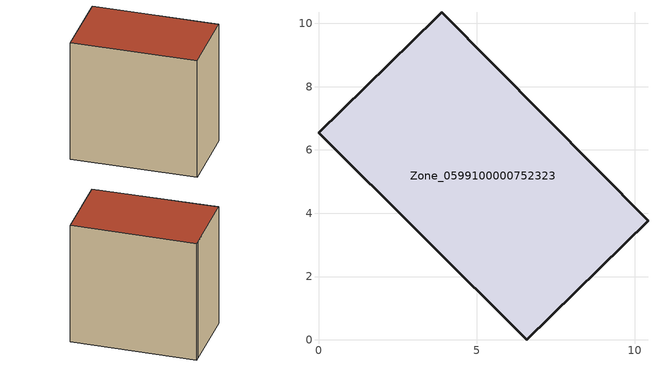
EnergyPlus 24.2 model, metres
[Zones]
Zone_0599100000752323
 floor ground (C_G): 3.9,10.35 10.41,3.77 6.58,0 0,6.54 3.72,10.18 z0.98
 wall outside (C_F): 6.58,0 10.41,3.77 3.9,10.35 3.72,10.18 0,6.54 6.58,0 z0.98:10.37
 roof outside (C_R): 10.41,3.77 3.9,10.35 3.72,10.18 0,6.54 6.58,0 z10.37
[BUILDING]
Pand.0599100000752323: North Axis=0; Terrain=City; Loads Convergence Tolerance Value=0.04; Temperature Convergence Tolerance Value=0.4; Solar Distribution=FullExterior; Maximum Number of Warmup Days=25; Minimum Number of Warmup Days=1
[Site:Location]
Rotterdam.The.Hague.AP_ZH_NLD Design_Conditions: Latitude=51.96; Longitude=4.45; Time Zone=1; Elevation=-4.5
[SITE:GROUNDTEMPERATURE:BUILDINGSURFACE]
18, 18, 18, 18, 18, 18, 18, 18, 18, 18, 18, 18
[MATERIAL] Thermal Absorptance=0.9; Solar Absorptance=0.7; Visible Absorptance=0.7
Name | Roughness | Thickness | Conductivity | Density | Specific Heat
G.TI.2006-2014 | MediumSmooth | 0.15 | 0.06 | 540 | 1210
F.TI.2006-2014 | Rough | 0.3 | 0.12 | 1920 | 840
R.TI.2006-2014 | MediumRough | 0.2 | 0.08 | 1500 | 1000
[CONSTRUCTION]
C_G: G.TI.2006-2014
C_F: F.TI.2006-2014
C_R: R.TI.2006-2014
[ZONE]
Zone_0599100000752323: Type=1; Multiplier=1; Ceiling Height=Autocalculate; Volume=Autocalculate; Floor Area=autocalculate; Part of Total Floor Area=Yes
[ZONEINFILTRATION:DESIGNFLOWRATE]
Infil_Zone_0599100000752323: Zone or ZoneList or Space or SpaceList=Zone_0599100000752323; Schedule=AlwaysOn; Design Flow Rate Calculation Method=Flow/Area; Flow Rate per Floor Area=0.0015; Constant Term Coefficient=1; Temperature Term Coefficient=0; Velocity Term Coefficient=0; Velocity Squared Term Coefficient=0
[HVACTEMPLATE:ZONE:IDEALLOADSAIRSYSTEM]
Zone_0599100000752323: Maximum Heating Supply Air Temperature=50; Minimum Cooling Supply Air Temperature=13; Maximum Heating Supply Air Humidity Ratio=0.0156; Minimum Cooling Supply Air Humidity Ratio=0.0077; Heating Limit=NoLimit; Cooling Limit=NoLimit; Dehumidification Control Type=ConstantSensibleHeatRatio; Cooling Sensible Heat Ratio=0.7; Dehumidification Setpoint=60; Humidification Control Type=None; Humidification Setpoint=30; Outdoor Air Method=None; Outdoor Air Flow Rate per Person=0.00944; Outdoor Air Flow Rate per Zone Floor Area=0; Outdoor Air Flow Rate per Zone=0; Demand Controlled Ventilation Type=None; Outdoor Air Economizer Type=NoEconomizer; Heat Recovery Type=None; Sensible Heat Recovery Effectiveness=0.7; Latent Heat Recovery Effectiveness=0.65
[ZONECONTROL:THERMOSTAT]
ThermostatControl_Zone_0599100000752323: Zone or ZoneList=Zone_0599100000752323; Control Type Schedule=DualSetpointControlType; Control 1=Thermostat_Zone_0599100000752323; Temperature Difference Between Cutout And Setpoint=0
[THERMOSTATSETPOINT:DUALSETPOINT]
Thermostat_Zone_0599100000752323: Heating Setpoint Temperature Schedule=HeatingSetpoint_Zone_0599100000752323; Cooling Setpoint Temperature Schedule=CoolingSetpoint_Zone_0599100000752323
[SCHEDULE:COMPACT]
HeatingSetpoint_Zone_0599100000752323: Through: 12/31, For: AllDays, Until: 24:00, 21
CoolingSetpoint_Zone_0599100000752323: Through: 12/31, For: AllDays, Until: 24:00, 24
DualSetpointControlType: Through: 12/31, For: AllDays, Until: 24:00, 4
AlwaysOn: Through: 12/31, For: AllDays, Until: 24:00, 1
